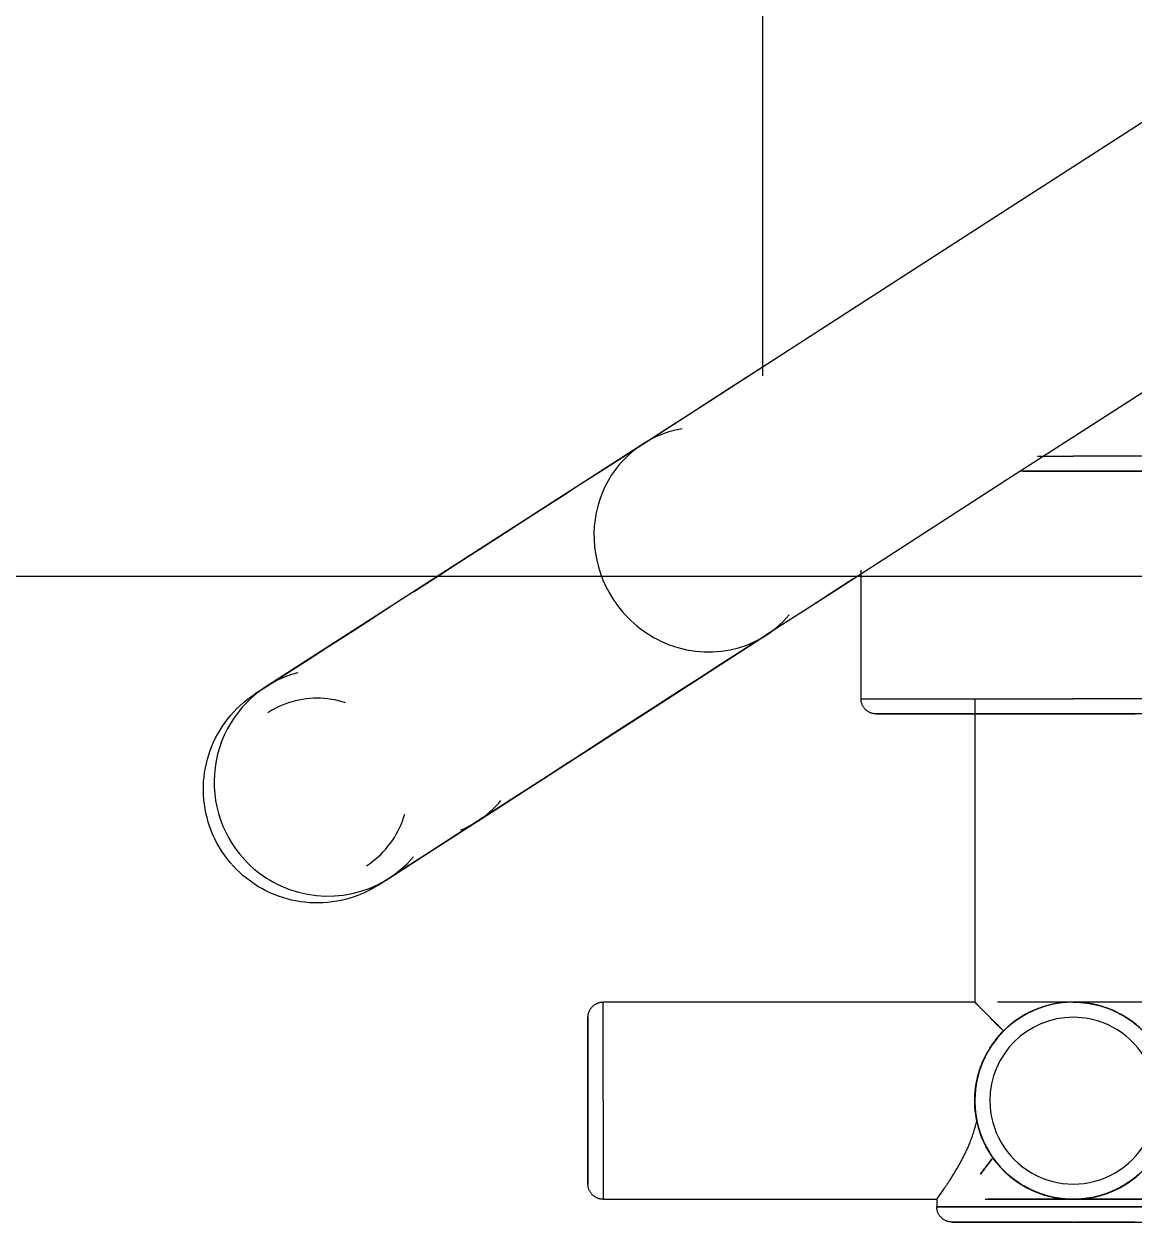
# Model space of a CAD drawing. Header units: millimetres. Extents: x 173236 to 801264, y -94969 to 615039.
# Drawn here: x 642973.3 to 643046.5, y 171518.8 to 171597.8 of the extents above; entities that cross this region are included whole.
import ezdxf

# ---------------------------------------------------------------- set-up
doc = ezdxf.new("R2010")
doc.units = ezdxf.units.MM
doc.header["$MEASUREMENT"] = 0
for name, color, linetype in [('VOX-A-ANNO-GRID-LINE', 254, 'Continuous'), ('VOX-A-ELEV-1-NEAR', 130, 'Continuous'), ('VOX-I- FURN-LAYOUT', 93, 'Continuous')]:
    doc.layers.add(name, color=color, linetype=linetype)

# ---------------------------------------------------------------- blocks, each defined once
blk = doc.blocks.new('dd')
at = {"layer": 'VOX-A-ANNO-GRID-LINE', "transparency": 33554610}
blk.add_line((725773.869, 159771.319), (698032.949, 159771.319), dxfattribs=at)
blk = doc.blocks.new('Shower_columns_15486 - Xref_5A9743C00 - Torture_dwg_J_VALVE LEFT-1495422-First Floor')
for p, q in [((-0.8071, -1.4173), (-0.8071, -3.0986)), ((-0.0932, -3.3071), (0, -3.3071)), ((0.8071, -3.3071), (0, -3.3071)), ((0, -3.3465), (-0.139, -3.3465)), ((0.5512, -3.3465), (-0.1383, -3.3465)), ((0.7677, -3.3465), (0, -3.3465)), ((-0.5512, -3.6032), (-0.5512, -3.937)), ((-0.5512, -3.937), (0, -3.937)), ((-0.2559, -3.937), (-0.2559, -4.7244)), ((0.5512, -3.937), (0, -3.937)), ((0, -3.9764), (-0.5118, -3.9764)), ((-0.2559, -3.9764), (-0.1603, -3.9764)), ((-0.128, -3.9764), (-0.126, -3.9764)), ((0.5118, -3.9764), (0, -3.9764)), ((-0.2559, -4.7244), (-1.2205, -4.7244)), ((-1.2205, -4.9803), (-1.2205, -4.7244)), ((0, -4.7244), (-0.1969, -4.7244)), ((0.1969, -4.7244), (0, -4.7244)), ((-1.2598, -4.9803), (-1.2598, -4.7638)), ((-1.2598, -4.9803), (-1.2598, -4.7638)), ((-1.2598, -5.1678), (-1.2598, -4.9803)), ((-1.2598, -5.1678), (-1.2598, -4.9803)), ((-1.2205, -4.9803), (-1.2205, -5.2362)), ((-1.2205, -5.2362), (-0.3543, -5.2362)), ((-0.3543, -5.2362), (-0.3543, -5.2559)), ((-0.2289, -5.2362), (0, -5.2362)), ((-0.2088, -5.2362), (0, -5.2362)), ((-0.2088, -5.2362), (0, -5.2362)), ((0, -5.2362), (0.229, -5.2362)), ((0.2088, -5.2362), (0, -5.2362)), ((0, -5.2362), (0.2088, -5.2362)), ((0, -5.2559), (-0.3543, -5.2559)), ((-0.3543, -5.2559), (0, -5.2559)), ((0.3543, -5.2559), (0, -5.2559)), ((0, -5.2559), (0.3543, -5.2559)), ((0, -5.2953), (-0.2728, -5.2953)), ((0, -5.2953), (-0.2728, -5.2953)), ((0, -5.2953), (0.315, -5.2953)), ((0, -5.2953), (0.315, -5.2953))]:
    blk.add_line(p, q)
at = {"flags": 128}
for points in [[(-0.1305, -3.3465), (-0.1001, -3.3465), (-0.0696, -3.3465), (-0.039, -3.3465), (-0.0083, -3.3465), (0, -3.3465)], [(0, -3.3465), (0.0307, -3.3465), (0.0614, -3.3465), (0.0919, -3.3465), (0.1223, -3.3465), (0.1525, -3.3465), (0.1825, -3.3465)], [(-0.5118, -3.9764), (-0.5134, -3.9763), (-0.515, -3.9763), (-0.5165, -3.9761), (-0.5181, -3.9759), (-0.5196, -3.9756), (-0.5212, -3.9752), (-0.5227, -3.9748), (-0.5242, -3.9744), (-0.5257, -3.9739), (-0.5271, -3.9733), (-0.5286, -3.9726), (-0.53, -3.9719), (-0.5314, -3.9712), (-0.5327, -3.9704), (-0.534, -3.9695), (-0.5353, -3.9686), (-0.5366, -3.9676), (-0.5378, -3.9666), (-0.5389, -3.9655), (-0.5401, -3.9644), (-0.5411, -3.9633), (-0.5422, -3.9621), (-0.5431, -3.9609), (-0.5441, -3.9596), (-0.5449, -3.9583), (-0.5458, -3.9569), (-0.5465, -3.9556), (-0.5472, -3.9542), (-0.5479, -3.9527), (-0.5485, -3.9513), (-0.549, -3.9498), (-0.5495, -3.9483), (-0.5499, -3.9468), (-0.5503, -3.9452), (-0.5506, -3.9437), (-0.5508, -3.9421), (-0.551, -3.9406), (-0.5511, -3.939), (-0.5512, -3.9374), (-0.5512, -3.937)], [(-0.2543, -3.9764), (-0.2719, -3.9764), (-0.289, -3.9764), (-0.3057, -3.9764), (-0.3218, -3.9764), (-0.3375, -3.9764), (-0.3526, -3.9764), (-0.3672, -3.9764), (-0.3811, -3.9764), (-0.3945, -3.9764), (-0.4072, -3.9764), (-0.4193, -3.9764), (-0.4307, -3.9764), (-0.4414, -3.9764), (-0.4514, -3.9764), (-0.4607, -3.9764), (-0.4692, -3.9764), (-0.477, -3.9764), (-0.4841, -3.9764), (-0.4903, -3.9764), (-0.4958, -3.9764), (-0.5005, -3.9764), (-0.5044, -3.9764), (-0.5074, -3.9764), (-0.5097, -3.9764), (-0.5112, -3.9764), (-0.5118, -3.9764)], [(-0.5118, -3.9764), (-0.5114, -3.9764), (-0.5102, -3.9764), (-0.5081, -3.9764), (-0.5053, -3.9764), (-0.5016, -3.9764), (-0.4971, -3.9764), (-0.4919, -3.9764), (-0.4858, -3.9764), (-0.479, -3.9764), (-0.4714, -3.9764), (-0.4631, -3.9764), (-0.454, -3.9764), (-0.4442, -3.9764), (-0.4336, -3.9764), (-0.4224, -3.9764), (-0.4105, -3.9764), (-0.398, -3.9764), (-0.3848, -3.9764), (-0.371, -3.9764), (-0.3566, -3.9764), (-0.3416, -3.9764), (-0.3261, -3.9764), (-0.3101, -3.9764), (-0.2935, -3.9764), (-0.2765, -3.9764), (-0.2591, -3.9764), (-0.2412, -3.9764), (-0.223, -3.9764), (-0.2044, -3.9764), (-0.1855, -3.9764), (-0.1662, -3.9764), (-0.1467, -3.9764), (-0.127, -3.9764), (-0.1071, -3.9764), (-0.087, -3.9764), (-0.0668, -3.9764), (-0.0464, -3.9764), (-0.026, -3.9764), (-0.0055, -3.9764), (0, -3.9764)], [(0, -3.9764), (0.0205, -3.9764), (0.0409, -3.9764), (0.0613, -3.9764), (0.0815, -3.9764), (0.1017, -3.9764), (0.1217, -3.9764), (0.1414, -3.9764), (0.161, -3.9764)], [(-1.2598, -4.7638), (-1.2598, -4.7622), (-1.2597, -4.7606), (-1.2596, -4.7591), (-1.2593, -4.7575), (-1.2591, -4.756), (-1.2587, -4.7544), (-1.2583, -4.7529), (-1.2578, -4.7514), (-1.2573, -4.7499), (-1.2567, -4.7484), (-1.2561, -4.747), (-1.2554, -4.7456), (-1.2546, -4.7442), (-1.2538, -4.7429), (-1.253, -4.7415), (-1.2521, -4.7403), (-1.2511, -4.739), (-1.2501, -4.7378), (-1.249, -4.7367), (-1.2479, -4.7355), (-1.2468, -4.7345), (-1.2456, -4.7334), (-1.2443, -4.7325), (-1.2431, -4.7315), (-1.2417, -4.7307), (-1.2404, -4.7298), (-1.239, -4.7291), (-1.2376, -4.7283), (-1.2362, -4.7277), (-1.2347, -4.7271), (-1.2333, -4.7265), (-1.2318, -4.7261), (-1.2302, -4.7256), (-1.2287, -4.7253), (-1.2272, -4.725), (-1.2256, -4.7247), (-1.224, -4.7246), (-1.2225, -4.7245), (-1.2209, -4.7244), (-1.2205, -4.7244)], [(0.1631, -4.7831), (0.155, -4.7767), (0.1468, -4.7707), (0.1383, -4.765), (0.1295, -4.7596), (0.1206, -4.7546), (0.1115, -4.75), (0.1022, -4.7457), (0.0927, -4.7418), (0.0831, -4.7383), (0.0734, -4.7352), (0.0635, -4.7324), (0.0535, -4.7301), (0.0435, -4.7281), (0.0334, -4.7266), (0.0232, -4.7255), (0.013, -4.7247), (0.0028, -4.7244), (-0.0075, -4.7245), (-0.0177, -4.725), (-0.0279, -4.7259), (-0.038, -4.7273), (-0.0481, -4.729), (-0.0581, -4.7311), (-0.0681, -4.7336), (-0.0779, -4.7365), (-0.0876, -4.7399), (-0.0971, -4.7435), (-0.1065, -4.7476), (-0.1157, -4.7521), (-0.1247, -4.7569), (-0.1336, -4.762), (-0.1422, -4.7676), (-0.1506, -4.7734), (-0.1588, -4.7796), (-0.1667, -4.7861), (-0.1743, -4.7929), (-0.1816, -4.8001), (-0.1887, -4.8075), (-0.1955, -4.8151), (-0.2019, -4.8231), (-0.208, -4.8313), (-0.2138, -4.8397), (-0.2193, -4.8484), (-0.2244, -4.8573), (-0.2291, -4.8663), (-0.2335, -4.8756), (-0.2375, -4.885), (-0.2411, -4.8946), (-0.2444, -4.9043), (-0.2472, -4.9141), (-0.2496, -4.9241), (-0.2517, -4.9341), (-0.2533, -4.9442), (-0.2546, -4.9544), (-0.2554, -4.9646), (-0.2558, -4.9748), (-0.2559, -4.9803)], [(-1.2598, -4.9803), (-1.2598, -4.9717), (-1.2598, -4.963), (-1.2598, -4.9544), (-1.2598, -4.9458), (-1.2598, -4.9373), (-1.2598, -4.9288), (-1.2598, -4.9205), (-1.2598, -4.9122), (-1.2598, -4.904), (-1.2598, -4.896), (-1.2598, -4.8881), (-1.2598, -4.8803), (-1.2598, -4.8727), (-1.2598, -4.8653), (-1.2598, -4.858), (-1.2598, -4.851), (-1.2598, -4.8442), (-1.2598, -4.8375), (-1.2598, -4.8311), (-1.2598, -4.825), (-1.2598, -4.8191), (-1.2598, -4.8134), (-1.2598, -4.808), (-1.2598, -4.8029), (-1.2598, -4.7981), (-1.2598, -4.7936), (-1.2598, -4.7893), (-1.2598, -4.7854), (-1.2598, -4.7818), (-1.2598, -4.7785), (-1.2598, -4.7755), (-1.2598, -4.7729), (-1.2598, -4.7706), (-1.2598, -4.7686), (-1.2598, -4.7669), (-1.2598, -4.7656), (-1.2598, -4.7647), (-1.2598, -4.7641), (-1.2598, -4.7638)], [(-1.2598, -4.7638), (-1.2598, -4.764), (-1.2598, -4.7645), (-1.2598, -4.7653), (-1.2598, -4.7665), (-1.2598, -4.7681), (-1.2598, -4.77), (-1.2598, -4.7722), (-1.2598, -4.7748), (-1.2598, -4.7777), (-1.2598, -4.7809), (-1.2598, -4.7844), (-1.2598, -4.7882), (-1.2598, -4.7924), (-1.2598, -4.7969), (-1.2598, -4.8016), (-1.2598, -4.8066), (-1.2598, -4.8119), (-1.2598, -4.8175), (-1.2598, -4.8234), (-1.2598, -4.8295), (-1.2598, -4.8358), (-1.2598, -4.8423), (-1.2598, -4.8491), (-1.2598, -4.8561), (-1.2598, -4.8633), (-1.2598, -4.8707), (-1.2598, -4.8783), (-1.2598, -4.886), (-1.2598, -4.8938), (-1.2598, -4.9019), (-1.2598, -4.91), (-1.2598, -4.9182), (-1.2598, -4.9266), (-1.2598, -4.935), (-1.2598, -4.9435), (-1.2598, -4.9521), (-1.2598, -4.9607), (-1.2598, -4.9693), (-1.2598, -4.978), (-1.2598, -4.9803)], [(-1.2598, -4.9803), (-1.2598, -4.989), (-1.2598, -4.9976), (-1.2598, -5.0062), (-1.2598, -5.0148), (-1.2598, -5.0233), (-1.2598, -5.0318), (-1.2598, -5.0402), (-1.2598, -5.0484), (-1.2598, -5.0566), (-1.2598, -5.0646), (-1.2598, -5.0725), (-1.2598, -5.0803), (-1.2598, -5.0879), (-1.2598, -5.0953), (-1.2598, -5.1026), (-1.2598, -5.1096), (-1.2598, -5.1165), (-1.2598, -5.1231), (-1.2598, -5.1295), (-1.2598, -5.1356), (-1.2598, -5.1416), (-1.2598, -5.1472), (-1.2598, -5.1526), (-1.2598, -5.1577), (-1.2598, -5.1625), (-1.2598, -5.1671), (-1.2598, -5.1713), (-1.2598, -5.1752), (-1.2598, -5.1788), (-1.2598, -5.1821), (-1.2598, -5.1851), (-1.2598, -5.1878), (-1.2598, -5.1901), (-1.2598, -5.1921), (-1.2598, -5.1937), (-1.2598, -5.195), (-1.2598, -5.196), (-1.2598, -5.1966), (-1.2598, -5.1968)], [(-1.2598, -5.1969), (-1.2598, -5.1967), (-1.2598, -5.1962), (-1.2598, -5.1953), (-1.2598, -5.1941), (-1.2598, -5.1925), (-1.2598, -5.1906), (-1.2598, -5.1884), (-1.2598, -5.1859), (-1.2598, -5.183), (-1.2598, -5.1798), (-1.2598, -5.1762), (-1.2598, -5.1724), (-1.2598, -5.1682), (-1.2598, -5.1638), (-1.2598, -5.159), (-1.2598, -5.154), (-1.2598, -5.1487), (-1.2598, -5.1431), (-1.2598, -5.1373), (-1.2598, -5.1312), (-1.2598, -5.1248), (-1.2598, -5.1183), (-1.2598, -5.1115), (-1.2598, -5.1045), (-1.2598, -5.0973), (-1.2598, -5.0899), (-1.2598, -5.0824), (-1.2598, -5.0747), (-1.2598, -5.0668), (-1.2598, -5.0588), (-1.2598, -5.0506), (-1.2598, -5.0424), (-1.2598, -5.0341), (-1.2598, -5.0256), (-1.2598, -5.0171), (-1.2598, -5.0086), (-1.2598, -4.9999), (-1.2598, -4.9913), (-1.2598, -4.9827), (-1.2598, -4.9803)], [(-0.2559, -4.9803), (-0.2557, -4.9905), (-0.2551, -5.0008), (-0.2541, -5.0109), (-0.2526, -5.0211), (-0.2508, -5.0312), (-0.2486, -5.0411), (-0.2459, -5.051), (-0.2429, -5.0608), (-0.2395, -5.0705), (-0.2357, -5.08), (-0.2315, -5.0893), (-0.227, -5.0985), (-0.2221, -5.1075), (-0.2168, -5.1162), (-0.2112, -5.1248), (-0.2053, -5.1331), (-0.199, -5.1412), (-0.1924, -5.1491), (-0.1855, -5.1566), (-0.1783, -5.1639), (-0.1708, -5.1709), (-0.1631, -5.1776), (-0.155, -5.1839), (-0.1468, -5.19), (-0.1383, -5.1957), (-0.1295, -5.201), (-0.1206, -5.206), (-0.1115, -5.2107), (-0.1022, -5.2149), (-0.0927, -5.2188), (-0.0831, -5.2223), (-0.0734, -5.2255), (-0.0635, -5.2282), (-0.0535, -5.2306), (-0.0435, -5.2325), (-0.0334, -5.234), (-0.0232, -5.2352), (-0.013, -5.2359), (-0.0028, -5.2362), (0.0075, -5.2361), (0.0177, -5.2356), (0.0279, -5.2347), (0.038, -5.2334), (0.0481, -5.2317), (0.0581, -5.2295), (0.0681, -5.227), (0.0779, -5.2241), (0.0876, -5.2208), (0.0971, -5.2171), (0.1065, -5.213), (0.1157, -5.2086), (0.1247, -5.2038), (0.1336, -5.1986), (0.1422, -5.1931), (0.1506, -5.1872), (0.1588, -5.181)], [(-1.2205, -5.2362), (-1.222, -5.2362), (-1.2236, -5.2361), (-1.2252, -5.2359), (-1.2267, -5.2357), (-1.2283, -5.2354), (-1.2298, -5.2351), (-1.2314, -5.2347), (-1.2329, -5.2342), (-1.2343, -5.2337), (-1.2358, -5.2331), (-1.2372, -5.2325), (-1.2387, -5.2318), (-1.24, -5.231), (-1.2414, -5.2302), (-1.2427, -5.2293), (-1.244, -5.2284), (-1.2452, -5.2275), (-1.2464, -5.2264), (-1.2476, -5.2254), (-1.2487, -5.2243), (-1.2498, -5.2231), (-1.2508, -5.2219), (-1.2518, -5.2207), (-1.2527, -5.2194), (-1.2536, -5.2181), (-1.2544, -5.2168), (-1.2552, -5.2154), (-1.2559, -5.214), (-1.2566, -5.2126), (-1.2572, -5.2111), (-1.2577, -5.2096), (-1.2582, -5.2081), (-1.2586, -5.2066), (-1.259, -5.2051), (-1.2593, -5.2035), (-1.2595, -5.202), (-1.2597, -5.2004), (-1.2598, -5.1988), (-1.2598, -5.1973), (-1.2598, -5.1969)], [(-0.2215, -5.2362), (-0.1476, -5.2362), (-0.0738, -5.2362), (0, -5.2362)], [(-0.2215, -5.2362), (-0.1476, -5.2362), (-0.0738, -5.2362), (0, -5.2362)], [(0, -5.2362), (-0.0738, -5.2362), (-0.1476, -5.2362), (-0.2215, -5.2362)], [(0.2215, -5.2362), (0.1476, -5.2362), (0.0738, -5.2362), (0, -5.2362)], [(0, -5.2362), (0.0738, -5.2362), (0.1476, -5.2362), (0.2215, -5.2362)], [(0, -5.2362), (0.0738, -5.2362), (0.1476, -5.2362), (0.2215, -5.2362)], [(0.2215, -5.2362), (0.1476, -5.2362), (0.0738, -5.2362), (0, -5.2362)], [(-0.315, -5.2953), (-0.3165, -5.2952), (-0.3181, -5.2951), (-0.3197, -5.295), (-0.3212, -5.2948), (-0.3228, -5.2945), (-0.3243, -5.2941), (-0.3258, -5.2937), (-0.3273, -5.2933), (-0.3288, -5.2928), (-0.3303, -5.2922), (-0.3317, -5.2915), (-0.3331, -5.2908), (-0.3345, -5.2901), (-0.3359, -5.2893), (-0.3372, -5.2884), (-0.3385, -5.2875), (-0.3397, -5.2865), (-0.3409, -5.2855), (-0.3421, -5.2844), (-0.3432, -5.2833), (-0.3443, -5.2822), (-0.3453, -5.281), (-0.3463, -5.2798), (-0.3472, -5.2785), (-0.3481, -5.2772), (-0.3489, -5.2758), (-0.3497, -5.2745), (-0.3504, -5.2731), (-0.3511, -5.2716), (-0.3517, -5.2702), (-0.3522, -5.2687), (-0.3527, -5.2672), (-0.3531, -5.2657), (-0.3535, -5.2641), (-0.3538, -5.2626), (-0.354, -5.261), (-0.3542, -5.2595), (-0.3543, -5.2579), (-0.3543, -5.2563), (-0.3543, -5.2559)], [(-0.315, -5.2953), (-0.3147, -5.2953), (-0.314, -5.2953), (-0.3127, -5.2953), (-0.3109, -5.2953), (-0.3087, -5.2953), (-0.3059, -5.2953), (-0.3027, -5.2953), (-0.299, -5.2953), (-0.2948, -5.2953), (-0.2901, -5.2953), (-0.285, -5.2953), (-0.2794, -5.2953), (-0.2733, -5.2953), (-0.2669, -5.2953), (-0.2599, -5.2953), (-0.2526, -5.2953), (-0.2449, -5.2953), (-0.2368, -5.2953), (-0.2283, -5.2953), (-0.2194, -5.2953), (-0.2102, -5.2953), (-0.2007, -5.2953), (-0.1908, -5.2953), (-0.1806, -5.2953), (-0.1702, -5.2953), (-0.1594, -5.2953), (-0.1484, -5.2953), (-0.1372, -5.2953), (-0.1258, -5.2953), (-0.1141, -5.2953), (-0.1023, -5.2953), (-0.0903, -5.2953), (-0.0782, -5.2953), (-0.0659, -5.2953), (-0.0535, -5.2953), (-0.0411, -5.2953), (-0.0286, -5.2953), (-0.016, -5.2953), (-0.0034, -5.2953), (0, -5.2953)], [(0, -5.2953), (-0.0126, -5.2953), (-0.0252, -5.2953), (-0.0377, -5.2953), (-0.0502, -5.2953), (-0.0626, -5.2953), (-0.0749, -5.2953), (-0.087, -5.2953), (-0.0991, -5.2953), (-0.111, -5.2953), (-0.1227, -5.2953), (-0.1342, -5.2953), (-0.1454, -5.2953), (-0.1565, -5.2953), (-0.1673, -5.2953), (-0.1778, -5.2953), (-0.1881, -5.2953), (-0.198, -5.2953), (-0.2077, -5.2953), (-0.217, -5.2953), (-0.2259, -5.2953), (-0.2345, -5.2953), (-0.2428, -5.2953), (-0.2506, -5.2953), (-0.258, -5.2953), (-0.265, -5.2953), (-0.2716, -5.2953), (-0.2778, -5.2953), (-0.2835, -5.2953), (-0.2888, -5.2953), (-0.2936, -5.2953), (-0.2979, -5.2953), (-0.3017, -5.2953), (-0.3051, -5.2953), (-0.308, -5.2953), (-0.3104, -5.2953), (-0.3123, -5.2953), (-0.3137, -5.2953), (-0.3146, -5.2953), (-0.3149, -5.2953)], [(0, -5.2953), (0.0126, -5.2953), (0.0252, -5.2953), (0.0377, -5.2953), (0.0502, -5.2953), (0.0626, -5.2953), (0.0749, -5.2953), (0.087, -5.2953), (0.0991, -5.2953), (0.111, -5.2953), (0.1227, -5.2953), (0.1342, -5.2953), (0.1454, -5.2953), (0.1565, -5.2953), (0.1673, -5.2953)], [(0.1594, -5.2953), (0.1484, -5.2953), (0.1372, -5.2953), (0.1258, -5.2953), (0.1141, -5.2953), (0.1023, -5.2953), (0.0903, -5.2953), (0.0782, -5.2953), (0.0659, -5.2953), (0.0535, -5.2953), (0.0411, -5.2953), (0.0286, -5.2953), (0.016, -5.2953), (0.0034, -5.2953)]]:
    blk.add_lwpolyline(points, dxfattribs=at)
for radius, start, end in [(0.2559, 90.621, 179.224), (0.2559, 90, 180), (0.2559, 360, 90), (0.2559, 0.7824, 89.3797), (0.2165, 90, 180), (0.2165, 360, 90), (0.2559, 180, 270), (0.2559, 181.1114, 270), (0.2165, 180, 0), (0.2559, 270, 360), (0.2559, 270, 358.8807)]:
    blk.add_arc((0, -4.9803), radius, start, end)
for points, knots in [([(-0.181, -4.7994), (-0.1882, -4.7924), (-0.2018, -4.779), (-0.2193, -4.7609), (-0.2321, -4.7481), (-0.2408, -4.7396), (-0.2461, -4.7342), (-0.2501, -4.73), (-0.2542, -4.7258), (-0.2556, -4.7244), (-0.2559, -4.7244)], [0, 0, 0, 0, 0.166667, 0.333333, 0.5, 0.583333, 0.666667, 0.75, 0.833333, 1, 1, 1, 1]), ([(-0.2342, -4.7462), (-0.2358, -4.7445), (-0.2391, -4.7413), (-0.2449, -4.7355), (-0.2529, -4.7274), (-0.2559, -4.7246), (-0.2559, -4.7244)], [0.5, 0.5, 0.5, 0.5, 0.5625, 0.625, 0.75, 1, 1, 1, 1]), ([(0, -4.7244), (-0.0184, -4.7244), (-0.0455, -4.7274), (-0.0795, -4.7366), (-0.0996, -4.7443), (-0.1146, -4.7514), (-0.1292, -4.7591), (-0.153, -4.7741), (-0.1705, -4.7889), (-0.181, -4.7994)], [0, 0, 0, 0, 0.25, 0.375, 0.5, 0.5625, 0.625, 0.75, 1, 1, 1, 1]), ([(0, -4.7244), (0.0123, -4.7247), (0.0306, -4.7261), (0.054, -4.7302), (0.071, -4.7342), (0.0874, -4.7395), (0.1085, -4.7482), (0.133, -4.761), (0.159, -4.7785), (0.174, -4.7921), (0.181, -4.7994)], [0, 0, 0, 0, 0.166667, 0.25, 0.333333, 0.416667, 0.5, 0.666667, 0.833333, 1, 1, 1, 1]), ([(-0.2505, -5.0324), (-0.2528, -5.0213), (-0.2559, -4.999), (-0.2563, -4.9655), (-0.2519, -4.932), (-0.245, -4.9052), (-0.2379, -4.8853), (-0.2315, -4.8708), (-0.2243, -4.8571), (-0.2142, -4.8397), (-0.2004, -4.8198), (-0.1877, -4.8058), (-0.181, -4.7994)], [0, 0, 0, 0, 0.125, 0.25, 0.375, 0.5, 0.5625, 0.625, 0.6875, 0.75, 0.875, 1, 1, 1, 1]), ([(-0.3543, -5.2362), (-0.3541, -5.2362), (-0.3517, -5.2325), (-0.3443, -5.2222), (-0.3391, -5.2148), (-0.3349, -5.2085), (-0.3302, -5.2016), (-0.3251, -5.194), (-0.3197, -5.1858), (-0.3142, -5.1769), (-0.3085, -5.1675), (-0.3025, -5.1577), (-0.2964, -5.1473), (-0.2915, -5.1382), (-0.2876, -5.1306), (-0.2836, -5.123), (-0.2786, -5.1131), (-0.2729, -5.1008), (-0.2676, -5.088), (-0.2628, -5.0747), (-0.2568, -5.0564), (-0.2529, -5.0421), (-0.2505, -5.0324)], [0, 0, 0, 0, 0.166667, 0.25, 0.291667, 0.333333, 0.375, 0.416667, 0.458333, 0.5, 0.541667, 0.583333, 0.625, 0.666667, 0.6875, 0.708333, 0.75, 0.791667, 0.833333, 0.875, 0.916667, 1, 1, 1, 1]), ([(-0.2029, -5.1363), (-0.2043, -5.1344), (-0.2071, -5.1306), (-0.2125, -5.123), (-0.2189, -5.1131), (-0.2259, -5.1008), (-0.2323, -5.088), (-0.238, -5.0747), (-0.2447, -5.0564), (-0.2485, -5.0421), (-0.2505, -5.0324)], [0.6666667, 0.6666667, 0.6666667, 0.6666667, 0.6875, 0.7083333, 0.75, 0.7916667, 0.8333333, 0.875, 0.9166667, 1, 1, 1, 1]), ([(-0.2505, -5.0324), (-0.2485, -5.0421), (-0.2447, -5.0565), (-0.238, -5.0748), (-0.2323, -5.0881), (-0.2259, -5.1009), (-0.2188, -5.1132), (-0.2125, -5.1231), (-0.2071, -5.1307), (-0.2042, -5.1345), (-0.2028, -5.1364)], [0, 0, 0, 0, 0.0833333, 0.125, 0.1666667, 0.2083333, 0.25, 0.2916667, 0.3125, 0.3333333, 0.3333333, 0.3333333, 0.3333333]), ([(-0.2408, -5.1708), (-0.2383, -5.1676), (-0.2333, -5.1609), (-0.2227, -5.147), (-0.2145, -5.1359), (-0.2088, -5.1283)], [0.75, 0.75, 0.75, 0.75, 0.8125, 0.875, 1, 1, 1, 1]), ([(0, -5.2362), (-0.0191, -5.2362), (-0.0474, -5.2331), (-0.08, -5.2237), (-0.0984, -5.2167), (-0.1119, -5.2106), (-0.1252, -5.2036), (-0.1428, -5.1931), (-0.1724, -5.1716), (-0.1948, -5.1471), (-0.2088, -5.1283)], [0, 0, 0, 0, 0.25, 0.375, 0.4375, 0.5, 0.5625, 0.625, 0.75, 1, 1, 1, 1]), ([(0, -5.2362), (-0.0191, -5.2362), (-0.0474, -5.2331), (-0.08, -5.2237), (-0.0984, -5.2167), (-0.1119, -5.2106), (-0.1252, -5.2036), (-0.1428, -5.1931), (-0.1724, -5.1716), (-0.1948, -5.1471), (-0.2088, -5.1283)], [-1, -1, -1, -1, -0.75, -0.625, -0.5625, -0.5, -0.4375, -0.375, -0.25, 0, 0, 0, 0]), ([(0, -5.2362), (0.0188, -5.2362), (0.0475, -5.2331), (0.08, -5.2237), (0.0983, -5.2167), (0.1119, -5.2106), (0.1253, -5.2036), (0.1427, -5.1931), (0.1723, -5.1716), (0.1955, -5.1471), (0.2088, -5.1283)], [0, 0, 0, 0, 0.25, 0.375, 0.4375, 0.5, 0.5625, 0.625, 0.75, 1, 1, 1, 1]), ([(0.2088, -5.1283), (0.1955, -5.1471), (0.1723, -5.1716), (0.1427, -5.1931), (0.1253, -5.2036), (0.1119, -5.2106), (0.0983, -5.2167), (0.08, -5.2237), (0.0475, -5.2331), (0.0188, -5.2362), (0, -5.2362)], [0, 0, 0, 0, 0.25, 0.375, 0.4375, 0.5, 0.5625, 0.625, 0.75, 1, 1, 1, 1]), ([(0, -5.2362), (-0.0111, -5.2362), (-0.033, -5.2348), (-0.0594, -5.2296), (-0.0798, -5.2236), (-0.0946, -5.2183), (-0.1089, -5.2121), (-0.1203, -5.2063), (-0.1291, -5.2013), (-0.1377, -5.1961), (-0.148, -5.1892), (-0.1598, -5.1804), (-0.1672, -5.1741), (-0.1708, -5.1708)], [0, 0, 0, 0, 0.125, 0.25, 0.3125, 0.375, 0.4375, 0.5, 0.53125, 0.5625, 0.625, 0.6875, 0.75, 0.75, 0.75, 0.75]), ([(-0.1708, -5.1709), (-0.1672, -5.1741), (-0.1598, -5.1804), (-0.148, -5.1893), (-0.1356, -5.1975), (-0.1225, -5.2051), (-0.1088, -5.2121), (-0.0945, -5.2183), (-0.0797, -5.2237), (-0.0593, -5.2296), (-0.0329, -5.2348), (-0.011, -5.2362), (0, -5.2362)], [0.25, 0.25, 0.25, 0.25, 0.3125, 0.375, 0.4375, 0.5, 0.5625, 0.625, 0.6875, 0.75, 0.875, 1, 1, 1, 1]), ([(0, -5.2362), (-0.0206, -5.2362), (-0.051, -5.2325), (-0.0845, -5.2222), (-0.1028, -5.2148), (-0.1161, -5.2085), (-0.1288, -5.2016), (-0.1411, -5.194), (-0.1528, -5.1858), (-0.1603, -5.1799), (-0.1639, -5.1768)], [0, 0, 0, 0, 0.1666667, 0.25, 0.2916667, 0.3333333, 0.375, 0.4166667, 0.4583333, 0.5, 0.5, 0.5, 0.5]), ([(-0.1638, -5.1769), (-0.1602, -5.1799), (-0.1527, -5.1858), (-0.141, -5.194), (-0.1287, -5.2016), (-0.116, -5.2086), (-0.1027, -5.2149), (-0.0843, -5.2223), (-0.0509, -5.2325), (-0.0205, -5.2362), (0, -5.2362)], [0.5, 0.5, 0.5, 0.5, 0.5416667, 0.5833333, 0.625, 0.6666667, 0.7083333, 0.75, 0.8333333, 1, 1, 1, 1]), ([(0, -5.2362), (0.0111, -5.2362), (0.033, -5.2348), (0.0594, -5.2296), (0.0798, -5.2236), (0.0946, -5.2183), (0.1089, -5.2121), (0.1203, -5.2063), (0.1291, -5.2013), (0.1377, -5.1961), (0.148, -5.1892), (0.1598, -5.1804), (0.1672, -5.1741), (0.1708, -5.1708)], [0, 0, 0, 0, 0.125, 0.25, 0.3125, 0.375, 0.4375, 0.5, 0.53125, 0.5625, 0.625, 0.6875, 0.75, 0.75, 0.75, 0.75]), ([(0.1708, -5.1709), (0.1672, -5.1741), (0.1598, -5.1804), (0.148, -5.1893), (0.1356, -5.1975), (0.1225, -5.2051), (0.1088, -5.2121), (0.0945, -5.2183), (0.0797, -5.2237), (0.0593, -5.2296), (0.0329, -5.2348), (0.011, -5.2362), (0, -5.2362)], [0.25, 0.25, 0.25, 0.25, 0.3125, 0.375, 0.4375, 0.5, 0.5625, 0.625, 0.6875, 0.75, 0.875, 1, 1, 1, 1])]:
    blk.add_open_spline(points, degree=3, knots=knots)
for points in [[(-0.181, -4.7994), (-0.1914, -4.7887), (-0.2013, -4.779), (-0.2103, -4.77)], [(0.181, -4.7994), (0.1705, -4.7887), (0.1588, -4.779), (0.1458, -4.77)], [(-0.2167, -4.8442), (-0.2114, -4.8357), (-0.2, -4.8198), (-0.1874, -4.8058), (-0.181, -4.7994)], [(-0.2088, -5.1283), (-0.2145, -5.1359), (-0.2255, -5.1507), (-0.2358, -5.1644), (-0.2409, -5.1709)], [(0.1639, -5.1768), (0.1494, -5.1889), (0.1174, -5.2102), (0.0611, -5.2313), (0.0208, -5.236), (0, -5.2362)], [(0, -5.2362), (0.0207, -5.236), (0.0609, -5.2314), (0.1173, -5.2103), (0.1493, -5.189), (0.1638, -5.1769)], [(-0.3543, -5.2362), (-0.3543, -5.236), (-0.3507, -5.2314), (-0.3409, -5.2173), (-0.3348, -5.2085)]]:
    blk.add_open_spline(points, degree=3)
blk = doc.blocks.new('Shower_columns_15486 - Xref_5A9743C00 - Torture_dwg_L_FLEXO-1495424-First Floor')
at = {"flags": 128}
for points in [[(-4.0706, -3.276), (-3.5826, -2.9615), (-3.1649, -2.6923), (-2.818, -2.4687), (-2.5426, -2.2913), (-2.4609, -2.2386)], [(-2.3228, -2.8522), (-2.4047, -2.905), (-2.7294, -3.1142), (-3.1251, -3.3692), (-3.5913, -3.6696), (-3.7507, -3.7724)], [(-4.6657, -3.6595), (-4.6317, -3.6376), (-4.5955, -3.6142), (-4.5571, -3.5895), (-4.5165, -3.5634), (-4.4739, -3.5359), (-4.4294, -3.5072), (-4.3829, -3.4772), (-4.3345, -3.4461), (-4.2844, -3.4138), (-4.2326, -3.3804), (-4.1792, -3.346), (-4.1243, -3.3106), (-4.0679, -3.2742), (-4.0102, -3.237), (-3.9512, -3.1991), (-3.8911, -3.1603), (-3.83, -3.1209), (-3.7678, -3.0809)], [(-4.0706, -3.276), (-4.3448, -3.4527), (-4.5796, -3.604), (-4.7745, -3.7296), (-4.9293, -3.8294), (-5.0437, -3.9031), (-5.0487, -3.9063)], [(-3.5226, -3.6254), (-3.5836, -3.6647), (-3.6434, -3.7033), (-3.7021, -3.7411), (-3.7596, -3.7781), (-3.8157, -3.8142), (-3.8703, -3.8494), (-3.9234, -3.8837), (-3.9748, -3.9168), (-4.0246, -3.9489), (-4.0726, -3.9798), (-4.1187, -4.0095), (-4.1629, -4.038), (-4.205, -4.0652), (-4.2451, -4.091), (-4.2831, -4.1155), (-4.3189, -4.1385), (-4.3524, -4.1601), (-4.3836, -4.1802), (-4.4124, -4.1988), (-4.4389, -4.2159), (-4.4629, -4.2313), (-4.4844, -4.2452), (-4.4997, -4.2551)], [(-4.8196, -3.7587), (-4.8001, -3.7461), (-4.7781, -3.7319), (-4.7536, -3.7161), (-4.7267, -3.6988)], [(-5.0756, -3.9237), (-5.0703, -3.9203), (-5.0545, -3.91), (-5.028, -3.893), (-4.9911, -3.8692), (-4.9437, -3.8387), (-4.8859, -3.8014), (-4.8196, -3.7587)], [(-4.7288, -4.4027), (-4.6166, -4.3304), (-4.4639, -4.232), (-4.2711, -4.1078), (-4.0385, -3.9578), (-3.7663, -3.7824), (-3.7507, -3.7724)], [(-5.0487, -3.9063), (-5.0673, -3.9183), (-5.0753, -3.9235), (-5.0756, -3.9237)], [(-5.1639, -4.3318), (-5.1701, -4.3218), (-5.1759, -4.3115), (-5.1812, -4.301), (-5.1862, -4.2902), (-5.1907, -4.2793), (-5.1948, -4.2682), (-5.1984, -4.257), (-5.2016, -4.2456), (-5.2043, -4.2341), (-5.2066, -4.2225), (-5.2084, -4.2109), (-5.2097, -4.1991), (-5.2105, -4.1874), (-5.2109, -4.1756), (-5.2108, -4.1637), (-5.2103, -4.152), (-5.2092, -4.1402), (-5.2077, -4.1285), (-5.2058, -4.1168), (-5.2033, -4.1053), (-5.2005, -4.0938), (-5.1971, -4.0825), (-5.1933, -4.0713), (-5.1891, -4.0603), (-5.1844, -4.0494), (-5.1793, -4.0388), (-5.1737, -4.0284), (-5.1678, -4.0182), (-5.1614, -4.0082), (-5.1547, -3.9985), (-5.1476, -3.9891), (-5.1401, -3.98), (-5.1322, -3.9711), (-5.124, -3.9626), (-5.1155, -3.9545), (-5.1066, -3.9467), (-5.0975, -3.9392), (-5.088, -3.9321), (-5.0783, -3.9254), (-5.0756, -3.9237)], [(-4.8417, -3.9475), (-4.8508, -3.9447), (-4.8599, -3.9423), (-4.8691, -3.9403), (-4.8784, -3.9386), (-4.8878, -3.9373), (-4.8972, -3.9364), (-4.9066, -3.9358), (-4.9161, -3.9357), (-4.9255, -3.9359), (-4.935, -3.9364), (-4.9444, -3.9374), (-4.9537, -3.9387), (-4.963, -3.9404), (-4.9722, -3.9425), (-4.9813, -3.945), (-4.9904, -3.9478), (-4.9993, -3.9509), (-5.008, -3.9545), (-5.0167, -3.9583), (-5.0251, -3.9625), (-5.0334, -3.9671), (-5.0415, -3.9719), (-5.0436, -3.9733)], [(-4.7877, -4.3704), (-4.7799, -4.3652), (-4.7723, -4.3596), (-4.7649, -4.3537), (-4.7577, -4.3475), (-4.7508, -4.3411), (-4.7442, -4.3343), (-4.7378, -4.3273), (-4.7318, -4.3201), (-4.726, -4.3126), (-4.7205, -4.3049), (-4.7153, -4.297), (-4.7105, -4.2889), (-4.706, -4.2806), (-4.7018, -4.2721), (-4.698, -4.2635), (-4.6945, -4.2547), (-4.6913, -4.2458), (-4.6885, -4.2368)], [(-4.4997, -4.2551), (-4.5675, -4.2988), (-4.625, -4.3358), (-4.6722, -4.3662), (-4.7089, -4.3899), (-4.7351, -4.4068), (-4.7507, -4.4168), (-4.7557, -4.4201)], [(-4.7557, -4.4201), (-4.7658, -4.4263), (-4.7761, -4.4321), (-4.7866, -4.4374), (-4.7973, -4.4424), (-4.8082, -4.4469), (-4.8193, -4.451), (-4.8305, -4.4546), (-4.8419, -4.4578), (-4.8534, -4.4605), (-4.865, -4.4628), (-4.8767, -4.4646), (-4.8884, -4.4659), (-4.9002, -4.4667), (-4.912, -4.4671), (-4.9238, -4.467), (-4.9356, -4.4665), (-4.9474, -4.4654), (-4.9591, -4.4639), (-4.9707, -4.462), (-4.9823, -4.4595), (-4.9937, -4.4566), (-5.0051, -4.4533), (-5.0162, -4.4495), (-5.0273, -4.4453), (-5.0381, -4.4406), (-5.0488, -4.4355), (-5.0592, -4.4299), (-5.0694, -4.424), (-5.0794, -4.4176), (-5.0891, -4.4109), (-5.0985, -4.4038), (-5.1076, -4.3963), (-5.1164, -4.3884), (-5.1249, -4.3802), (-5.1331, -4.3717), (-5.1409, -4.3628), (-5.1484, -4.3537), (-5.1554, -4.3442), (-5.1621, -4.3345), (-5.1639, -4.3318)], [(-4.7557, -4.4201), (-4.7504, -4.4167), (-4.7346, -4.4064), (-4.7288, -4.4027)]]:
    blk.add_lwpolyline(points, dxfattribs=at)
for centre, ratio, start_param, end_param in [((-3.9106, -3.5242), 0.95754, 5.892735, 7.853982), ((-3.9106, -3.5242), 0.95754, 1.570796, 2.143264), ((-3.9106, -3.5242), 0.95754, 2.143264, 3.427827), ((-4.8887, -4.1545), 0.995925, 5.973278, 7.853982), ((-4.6596, -4.0069), 0.961314, 2.970872, 3.427827), ((-4.8887, -4.1545), 0.995925, 1.570796, 2.143264), ((-4.8887, -4.1545), 0.995925, 2.143264, 3.427827)]:
    blk.add_ellipse(centre, major_axis=(-0.16, 0.2482), ratio=ratio, start_param=start_param, end_param=end_param)
blk = doc.blocks.new('Shower_columns_15486 - Xref_5A9743C00 - Torture_dwg-1495417-First Floor')
for name, p in [('Shower_columns_15486 - Xref_5A9743C00 - Torture_dwg_J_VALVE LEFT-1495422-First Floor', (-2.9528, 0)), ('Shower_columns_15486 - Xref_5A9743C00 - Torture_dwg_L_FLEXO-1495424-First Floor', (0, 0))]:
    blk.add_blockref(name, p)
blk = doc.blocks.new('SHOWER')
at = {"layer": 'VOX-I- FURN-LAYOUT', "xscale": 25.4, "yscale": 25.4, "zscale": 25.4, "rotation": 180}
blk.add_blockref('Shower_columns_15486 - Xref_5A9743C00 - Torture_dwg-1495417-First Floor', (1023036.953, 208705.962), dxfattribs=at)
blk = doc.blocks.new('1ST FLOOR FURNITURE')
at = {"rotation": 180}
blk.add_blockref('SHOWER', (1667006.515, 380234.195), dxfattribs=at)

msp = doc.modelspace()

# ---------------------------------------------------------------- block references
at = {"layer": 'VOX-A-ANNO-GRID-LINE'}
msp.add_blockref('dd', (-67950.852, 11790.02), dxfattribs=at)
at = {"layer": 'VOX-A-ELEV-1-NEAR'}
msp.add_blockref('1ST FLOOR FURNITURE', (-852.089, 125.053), dxfattribs=at)

doc.saveas('drawing.dxf')
